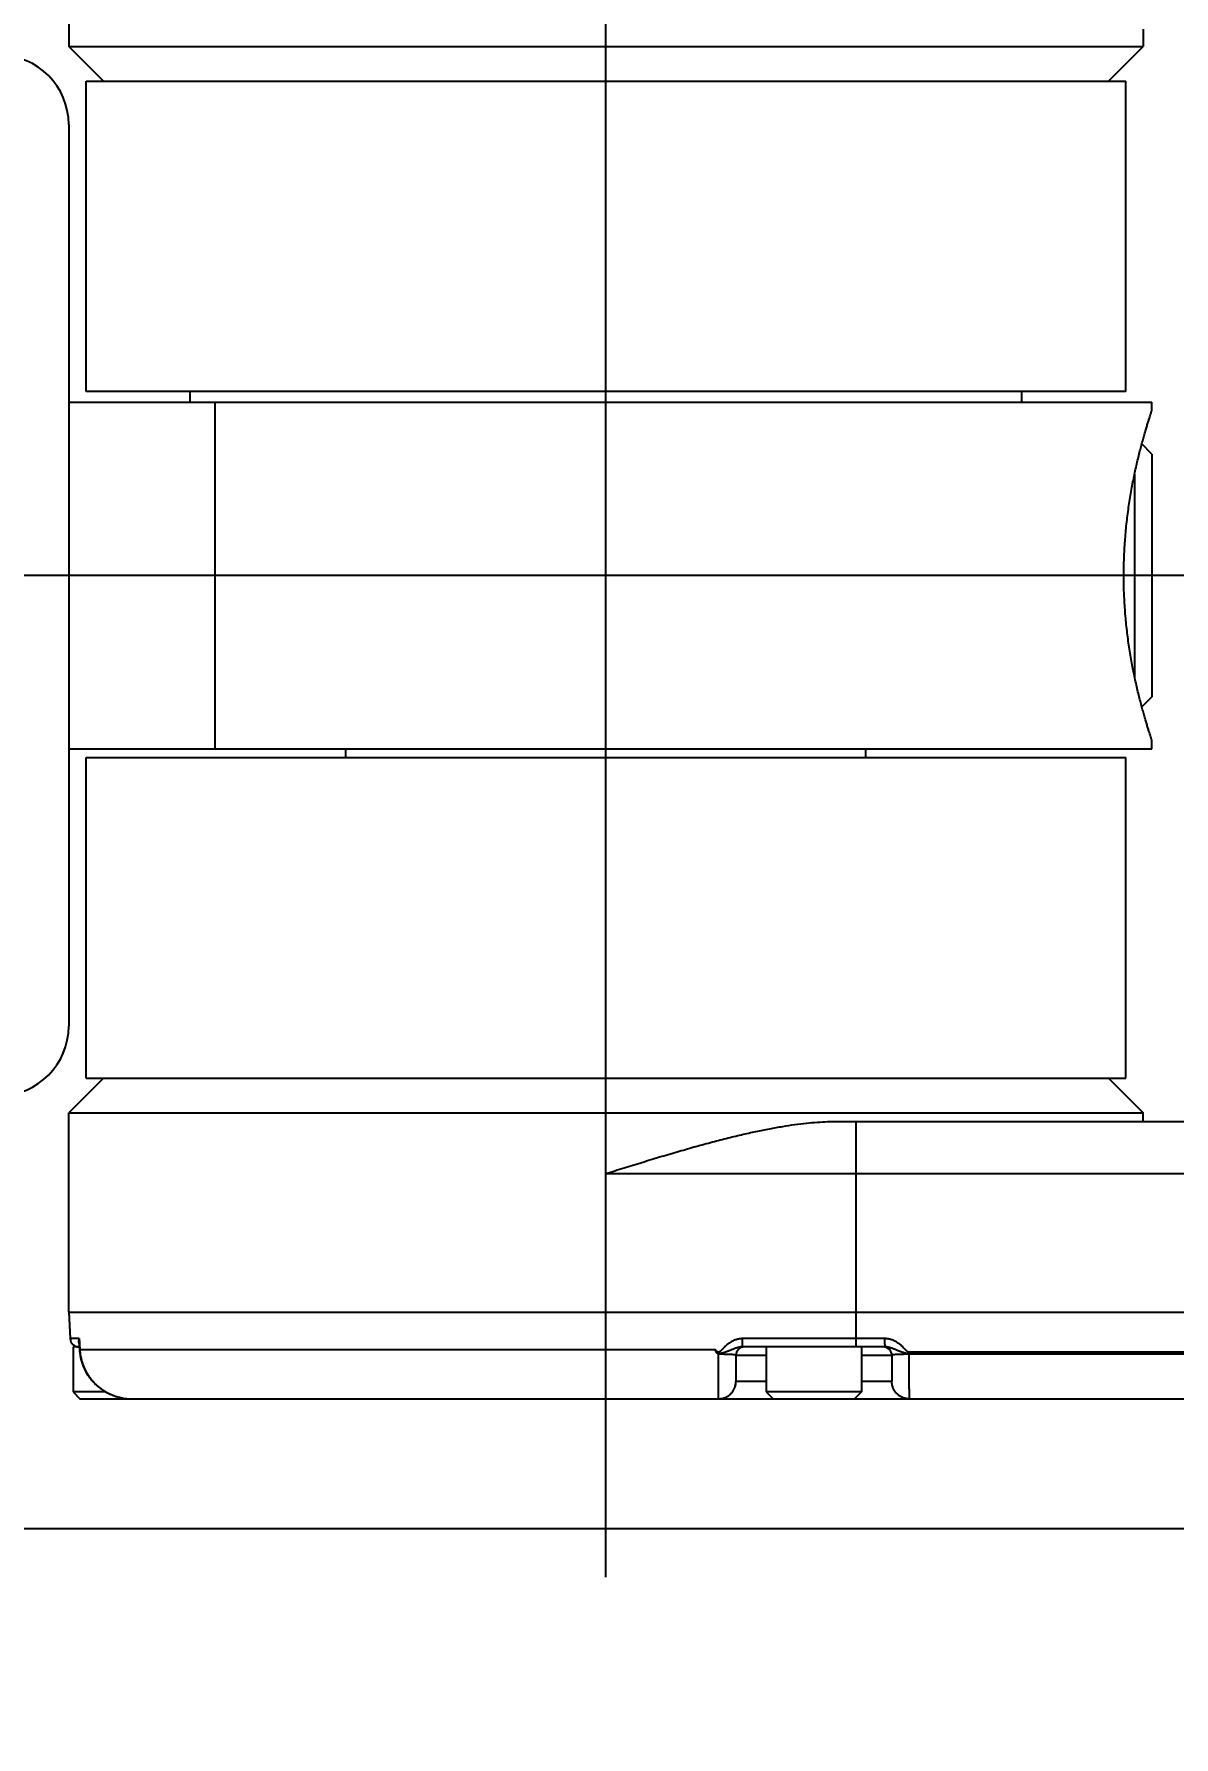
# Model space of a CAD drawing. Extents: x 0 to 3364, y 0 to 2376.
# Drawn here: x 1440.5 to 1506.3, y 346.8 to 445.1 of the extents above; entities that cross this region are included whole.
import ezdxf

# ---------------------------------------------------------------- set-up
doc = ezdxf.new("R2010")
doc.units = 0
doc.header["$LTSCALE"] = 185.02
doc.header["$PDMODE"] = 3
doc.header["$PDSIZE"] = 0.3125
doc.linetypes.add('CENTER', pattern=[0.6, 0.375, -0.075, 0.075, -0.075])
doc.layers.get('0').update_dxf_attribs({"linetype": 'CONTINUOUS'})
doc.layers.get('DEFPOINTS').update_dxf_attribs({"linetype": 'CONTINUOUS'})
doc.layers.add('95_ALL_DIM', color=7, linetype='CONTINUOUS')
doc.layers.add('DEFAULT_1', color=7, linetype='CENTER')
doc.styles.get("Standard").update_dxf_attribs({"font": 'txt', "width": 0.8})
doc.dimstyles.new('DIMSTYLE_1', dxfattribs={"dimtxt": 16, "dimasz": 6, "dimexe": 0.18, "dimexo": 0.0625, "dimgap": 0.09, "dimtad": 1, "dimdec": 3, "dimdsep": 46, "dimtxsty": 'Standard', "dimblk": 'OPEN', "dimblk1": 'OPEN', "dimblk2": 'OPEN', "dimcen": 0.09, "dimadec": 0, "dimazin": 0, "dimtp": 0.3, "dimtm": 0.3, "dimtfac": 1, "dimtdec": 3, "dimtofl": 0, "dimtmove": 0, "dimatfit": 3, "dimldrblk": 'OPEN', "dimfxl": 1, "dimtolj": 1, "dimarcsym": 0})
doc.dimstyles.new('DIMSTYLE_8', dxfattribs={"dimtxt": 14, "dimasz": 6, "dimexe": 0.18, "dimexo": 0.0625, "dimgap": 0.09, "dimtad": 1, "dimdec": 3, "dimdsep": 46, "dimtxsty": 'Standard', "dimblk": 'OPEN', "dimblk1": 'OPEN', "dimblk2": 'OPEN', "dimcen": 0.09, "dimadec": 0, "dimazin": 0, "dimtol": 1, "dimtp": 0.05, "dimtm": 0.05, "dimtfac": 1, "dimtdec": 3, "dimtofl": 0, "dimtmove": 0, "dimatfit": 3, "dimldrblk": 'OPEN', "dimfxl": 1, "dimtolj": 1, "dimarcsym": 0})

# ---------------------------------------------------------------- blocks, each defined once
blk = doc.blocks.new('_OPEN')
at = {"color": 0, "linetype": 'ByBlock'}
for p, q in [((0, 0), (-1, 0.233)), ((-1, -0.233), (0, 0)), ((-1, 0), (0, 0))]:
    blk.add_line(p, q, dxfattribs=at)
blk = doc.blocks.new('*D43')
at = {"layer": '95_ALL_DIM', "color": 0, "transparency": 16777216}
for p, q in [((1358.024, 419.843), (1358.024, 425.843)), ((1819.461, 413.843), (1357.844, 413.843)), ((1733.461, 358.843), (1357.844, 358.843)), ((1358.024, 352.843), (1358.024, 346.843))]:
    blk.add_line(p, q, dxfattribs=at)
at = {"layer": 'DEFPOINTS', "color": 0, "transparency": 16777216}
for p in [(1358.024, 413.843), (1819.524, 413.843), (1733.524, 358.843)]:
    blk.add_point(p, dxfattribs=at)
at = {"layer": '95_ALL_DIM', "color": 0, "transparency": 16777216, "xscale": 6, "yscale": 6, "zscale": 6}
for p, rotation in [((1358.024, 413.843), 270), ((1358.024, 358.843), 90)]:
    blk.add_blockref('_OPEN', p, dxfattribs=dict(at, rotation=rotation))
at = {"layer": '95_ALL_DIM', "color": 0, "transparency": 16777216, "insert": (1350.934, 396.469), "char_height": 14, "attachment_point": 5, "rotation": 90}
blk.add_mtext('\\A1;55±0.05', dxfattribs=at)
blk = doc.blocks.new('*D45')
at = {"layer": '95_ALL_DIM', "color": 0, "transparency": 16777216}
for p, q in [((1731.461, 468.843), (1316.344, 468.843)), ((1316.524, 462.843), (1316.524, 364.843)), ((1733.461, 358.843), (1316.344, 358.843))]:
    blk.add_line(p, q, dxfattribs=at)
at = {"layer": 'DEFPOINTS', "color": 0, "transparency": 16777216}
for p in [(1731.524, 468.843), (1316.524, 358.843), (1733.524, 358.843)]:
    blk.add_point(p, dxfattribs=at)
at = {"layer": '95_ALL_DIM', "color": 0, "transparency": 16777216, "xscale": 6, "yscale": 6, "zscale": 6}
for p, rotation in [((1316.524, 468.843), 90), ((1316.524, 358.843), 270)]:
    blk.add_blockref('_OPEN', p, dxfattribs=dict(at, rotation=rotation))
at = {"layer": '95_ALL_DIM', "color": 0, "transparency": 16777216, "insert": (1308.434, 416.053), "char_height": 16, "attachment_point": 5, "rotation": 90}
blk.add_mtext('\\A1;110', dxfattribs=at)

msp = doc.modelspace()

# ---------------------------------------------------------------- linework, layer by layer
for p, q in [((1442.5239, 456.3432), (1442.5239, 444.3432)), ((1504.5239, 445.3432), (1504.5239, 444.3432)), ((1444.5239, 442.3432), (1442.5239, 444.3432)), ((1442.5239, 444.3432), (1504.5239, 444.3432)), ((1502.5239, 442.3432), (1504.5239, 444.3432)), ((1443.5239, 424.4432), (1443.5239, 442.3432)), ((1443.5239, 442.3432), (1503.5239, 442.3432)), ((1503.5239, 424.4432), (1503.5239, 442.3432)), ((1442.5239, 439.8432), (1442.5239, 387.8432)), ((1503.5239, 424.4432), (1443.5239, 424.4432)), ((1449.5239, 423.8432), (1449.5239, 424.4432)), ((1497.5239, 423.8432), (1497.5239, 424.4432)), ((1442.5239, 423.8432), (1505.0239, 423.8432)), ((1450.9839, 403.8432), (1450.9839, 423.8432)), ((1505.0239, 423.3432), (1505.0239, 423.8432)), ((1505.0239, 420.8432), (1504.4446, 421.4226)), ((1505.0239, 420.8432), (1505.0239, 406.8432)), ((1504.0239, 419.675), (1504.0239, 408.0114)), ((1505.0239, 406.8432), (1504.4446, 406.2639)), ((1442.5239, 403.8432), (1505.0239, 403.8432)), ((1458.5239, 403.3432), (1458.5239, 403.8432)), ((1488.5239, 403.3432), (1488.5239, 403.8432)), ((1505.0239, 403.8432), (1505.0239, 404.3432)), ((1443.5239, 384.8432), (1443.5239, 403.3432)), ((1443.5239, 403.3432), (1503.5239, 403.3432)), ((1503.5239, 384.8432), (1503.5239, 403.3432)), ((1444.5239, 384.8432), (1442.5239, 382.8432)), ((1443.5239, 384.8432), (1503.5239, 384.8432)), ((1502.5239, 384.8432), (1504.5239, 382.8432)), ((1442.5239, 371.3432), (1442.5239, 382.8432)), ((1442.5239, 382.8432), (1504.5239, 382.8432)), ((1486.828, 382.3432), (1531.5239, 382.3432)), ((1487.9602, 371.3432), (1487.9602, 382.3432)), ((1504.5239, 382.3432), (1504.5239, 382.8432)), ((1473.5239, 366.3432), (1473.5239, 379.3432)), ((1473.5239, 379.3432), (1510.9345, 379.3432)), ((1442.5239, 371.3432), (1442.6039, 369.8171)), ((1442.5239, 371.3432), (1659.0239, 371.3432)), ((1487.9594, 369.3432), (1487.9594, 371.3432)), ((1443.1307, 369.8171), (1442.6039, 369.8171)), ((1442.7739, 369.3432), (1442.7739, 366.7432)), ((1443.139, 369.3432), (1442.7739, 369.3432)), ((1443.1253, 369.6), (1443.1474, 369.1853)), ((1481.4078, 369.3432), (1481.4078, 369.8171)), ((1489.6242, 369.8171), (1481.4078, 369.8171)), ((1489.6304, 369.3432), (1481.4078, 369.3432)), ((1482.7739, 369.3432), (1482.7739, 366.7432)), ((1488.2739, 369.3432), (1488.2739, 366.7432)), ((1443.1644, 369.1862), (1443.1474, 369.1853)), ((1443.1644, 369.1862), (1479.8254, 369.1862)), ((1480.0239, 366.3477), (1480.0239, 368.9147)), ((1481.0239, 368.8432), (1481.0239, 367.3462)), ((1482.7739, 368.8432), (1481.0239, 368.8432)), ((1490.0239, 368.8432), (1488.2739, 368.8432)), ((1490.0239, 368.8432), (1490.0239, 367.3446)), ((1543.6438, 369.0379), (1491.0013, 369.0379)), ((1543.6485, 368.9537), (1491.0016, 368.9537)), ((1543.6515, 368.9147), (1491.0018, 368.9147)), ((1442.7739, 366.7432), (1443.1739, 366.3432)), ((1444.6649, 366.7432), (1442.7739, 366.7432)), ((1445.2079, 366.503), (1445.2073, 366.5012)), ((1482.7739, 367.3432), (1481.0248, 367.3432)), ((1482.7739, 366.7432), (1483.1739, 366.3432)), ((1488.2739, 366.7432), (1482.7739, 366.7432)), ((1488.2739, 366.7432), (1487.8739, 366.3432)), ((1490.0235, 367.3432), (1488.2739, 367.3432)), ((1490.0239, 367.3446), (1490.0235, 367.3432)), ((1443.1739, 366.3432), (1543.389, 366.3432)), ((1491.0231, 366.3453), (1491.0234, 366.3432))]:
    msp.add_line(p, q)
for points in [[(1443.1474, 369.1853), (1443.1502, 369.14), (1443.1552, 369.0772), (1443.1615, 369.0145), (1443.1691, 368.952), (1443.1781, 368.8896), (1443.1884, 368.8274), (1443.2, 368.7655), (1443.2129, 368.7038), (1443.2272, 368.6423), (1443.2427, 368.5812), (1443.2596, 368.5204), (1443.2777, 368.4599), (1443.2971, 368.3998), (1443.3178, 368.3402), (1443.3398, 368.2809), (1443.363, 368.2222), (1443.3875, 368.1639), (1443.4133, 368.1061), (1443.4402, 368.0488), (1443.4684, 367.9922), (1443.4978, 367.9361), (1443.5283, 367.8806), (1443.5601, 367.8257), (1443.593, 367.7715), (1443.6271, 367.718), (1443.6624, 367.6652), (1443.6987, 367.6131), (1443.7362, 367.5618), (1443.7748, 367.5113), (1443.8144, 367.4616), (1443.8552, 367.4127), (1443.8969, 367.3646), (1443.9397, 367.3174), (1443.9835, 367.2711), (1444.0284, 367.2257), (1444.0741, 367.1813), (1444.1209, 367.1378), (1444.1686, 367.0953), (1444.2171, 367.0537), (1444.2666, 367.0132), (1444.317, 366.9737), (1444.3682, 366.9353), (1444.4202, 366.8979), (1444.4731, 366.8616), (1444.5267, 366.8265), (1444.5811, 366.7924), (1444.6362, 366.7595), (1444.6921, 366.7277), (1444.7486, 366.6972), (1444.8058, 366.6678), (1444.8636, 366.6395), (1444.922, 366.6125), (1444.981, 366.5868), (1445.0406, 366.5622), (1445.1007, 366.539), (1445.1613, 366.5169), (1445.2073, 366.5012)], [(1445.2073, 366.5012), (1445.2436, 366.4893), (1445.2984, 366.4723), (1445.3534, 366.4564), (1445.4086, 366.4415), (1445.464, 366.4276), (1445.5196, 366.4148), (1445.5752, 366.4031), (1445.631, 366.3924), (1445.6869, 366.3827), (1445.7429, 366.3741), (1445.7989, 366.3666), (1445.8549, 366.3601), (1445.911, 366.3547), (1445.967, 366.3503), (1446.023, 366.347), (1446.079, 366.3447), (1446.1349, 366.3435), (1446.1728, 366.3432)], [(1481.0248, 367.3432), (1481.0246, 367.3433), (1481.0244, 367.3434), (1481.0243, 367.3436), (1481.0242, 367.3438), (1481.0241, 367.3441), (1481.024, 367.3445), (1481.0239, 367.345), (1481.0239, 367.3456), (1481.0239, 367.3462)]]:
    msp.add_lwpolyline(points)
for centre, radius, start, end in [((1438.5239, 439.8432), 4, 0, 90), ((1438.5239, 387.8432), 4, 270, 360), ((1443.1032, 369.8432), 0.5, 183, 270), ((1481.5239, 368.8432), 0.5, 89.999969, 180), ((1489.5239, 368.8432), 0.5, 0, 90)]:
    msp.add_arc(centre, radius, start, end)
for points, start_tangent, end_tangent in [([(1505.0239, 404.3432), (1505.0194, 404.3569), (1505.0051, 404.4), (1504.9812, 404.4724), (1504.948, 404.5741), (1504.9057, 404.705), (1504.8547, 404.8651), (1504.7956, 405.054), (1504.729, 405.2712), (1504.6558, 405.5162), (1504.5767, 405.7885), (1504.4928, 406.087), (1504.4052, 406.4105), (1504.3151, 406.7577), (1504.2238, 407.1269), (1504.1324, 407.5166), (1504.0423, 407.9246), (1503.9546, 408.349), (1503.8707, 408.7879), (1503.7914, 409.2392), (1503.7177, 409.7011), (1503.6505, 410.1718), (1503.5904, 410.6495), (1503.538, 411.133), (1503.4938, 411.621), (1503.458, 412.1124), (1503.431, 412.6063), (1503.413, 413.1018), (1503.4039, 413.5984), (1503.404, 414.0952), (1503.4132, 414.5918), (1503.4314, 415.0873), (1503.4585, 415.5812), (1503.4944, 416.0726), (1503.5387, 416.5605), (1503.5912, 417.0439), (1503.6514, 417.5215), (1503.7187, 417.992), (1503.7925, 418.4538), (1503.8718, 418.905), (1503.9559, 419.3437), (1504.0436, 419.7679), (1504.1337, 420.1757), (1504.2251, 420.565), (1504.3165, 420.934), (1504.4065, 421.2808), (1504.4941, 421.604), (1504.5779, 421.9021), (1504.6569, 422.174), (1504.7301, 422.4186), (1504.7965, 422.6354), (1504.8555, 422.8238), (1504.9063, 422.9835), (1504.9485, 423.114), (1504.9816, 423.2153), (1505.0054, 423.2873), (1505.0195, 423.3299), (1505.0239, 423.3432)], (-0.3155579, 0.9489063), (0.3155752, 0.9489006)), ([(1473.5239, 379.3432), (1474.5659, 379.667), (1475.602, 379.9863), (1476.6234, 380.2961), (1477.6245, 380.5923), (1478.6015, 380.8719), (1479.5509, 381.1319), (1480.4674, 381.3694), (1481.3451, 381.5818), (1482.1809, 381.7678), (1482.974, 381.927), (1483.7242, 382.0594), (1484.4321, 382.1654), (1485.0982, 382.2458), (1485.7217, 382.3014), (1486.2995, 382.3332), (1486.828, 382.3432)], (0.9548637, 0.2970443), (1, 0)), ([(1443.1307, 369.8171), (1443.1105, 369.7567), (1443.0984, 369.6979), (1443.0945, 369.6424), (1443.098, 369.5912), (1443.1081, 369.5448), (1443.1236, 369.504)], (-0.3710734, -0.9286035), (0.4257332, -0.9048487)), ([(1443.1307, 369.8171), (1443.1236, 369.6966), (1443.1253, 369.6)], (-0.1006904, -0.9949178), (0.0532736, -0.99858)), ([(1443.1236, 369.504), (1443.1311, 369.4892)], (0.4257368, -0.904847), (0.4817482, -0.8763097)), ([(1443.1236, 369.504), (1443.1308, 369.4973)], (0.7458355, -0.6661302), (0.7249308, -0.6888217)), ([(1443.1307, 369.8171), (1443.142, 369.606), (1443.1532, 369.3957), (1443.1644, 369.1862)], (0.0533005, -0.9985785), (0.0533027, -0.9985784)), ([(1481.4078, 369.8171), (1481.3156, 369.8134), (1481.2223, 369.8025), (1481.128, 369.7839), (1481.0327, 369.7575), (1480.9368, 369.7228), (1480.8403, 369.6794), (1480.7419, 369.6261), (1480.6454, 369.5643), (1480.5595, 369.5011), (1480.4873, 369.4418), (1480.4262, 369.3872), (1480.3738, 369.3374), (1480.3283, 369.292), (1480.2883, 369.251), (1480.2528, 369.214), (1480.2212, 369.1809), (1480.1927, 369.1515), (1480.1668, 369.1256), (1480.1431, 369.1031), (1480.1212, 369.084), (1480.101, 369.0683), (1480.0823, 369.0561), (1480.0653, 369.0473), (1480.0498, 369.0417), (1480.0358, 369.0387), (1480.0224, 369.038), (1480.0089, 369.0392), (1479.9946, 369.0427), (1479.9791, 369.0489), (1479.9621, 369.0582), (1479.9435, 369.071), (1479.9234, 369.0872), (1479.9019, 369.1068), (1479.8787, 369.1296), (1479.8534, 369.1559), (1479.8254, 369.1862)], (-1, 0.0000047), (-0.6748693, 0.7379373)), ([(1481.4078, 369.3432), (1481.354, 369.3414), (1481.2981, 369.3358), (1481.2399, 369.3263), (1481.1789, 369.3128), (1481.1144, 369.2951), (1481.0456, 369.273), (1480.9699, 369.2457), (1480.8888, 369.2143), (1480.8094, 369.1824), (1480.7356, 369.1527), (1480.6667, 369.1254), (1480.602, 369.1005), (1480.5412, 369.0779), (1480.4838, 369.0575), (1480.4298, 369.0391), (1480.3791, 369.0226), (1480.3313, 369.0081), (1480.2862, 368.9953), (1480.2435, 368.9843), (1480.2033, 368.975), (1480.1654, 368.9674), (1480.13, 368.9616), (1480.0974, 368.9576), (1480.0678, 368.9551), (1480.0405, 368.9539), (1480.0142, 368.9537), (1479.9872, 368.9547), (1479.9583, 368.9568)], (-1, 0.0000004), (-0.9957274, 0.0923409)), ([(1491.0013, 369.0379), (1490.9884, 369.0389), (1490.9743, 369.0421), (1490.9587, 369.048), (1490.9416, 369.0571), (1490.9229, 369.0695), (1490.9028, 369.0854), (1490.8811, 369.1046), (1490.8574, 369.1273), (1490.8315, 369.1534), (1490.8033, 369.1827), (1490.7719, 369.2156), (1490.7368, 369.2524), (1490.697, 369.2935), (1490.6515, 369.3389), (1490.5996, 369.3884), (1490.5391, 369.4426), (1490.4673, 369.5018), (1490.3814, 369.5652), (1490.284, 369.6277), (1490.1873, 369.6801), (1490.0917, 369.7232), (1489.9966, 369.7577), (1489.9021, 369.784), (1489.8084, 369.8025), (1489.7157, 369.8135), (1489.6242, 369.8171)], (-1, 0.0000925), (-1, 0.0000043)), ([(1489.6304, 369.3432), (1489.6291, 369.3534), (1489.6285, 369.3661), (1489.6279, 369.3837), (1489.6274, 369.4059), (1489.6269, 369.4326), (1489.6264, 369.4636), (1489.6259, 369.4984), (1489.6255, 369.5368), (1489.6252, 369.5783), (1489.6249, 369.6225), (1489.6246, 369.6689), (1489.6244, 369.7172), (1489.6243, 369.7667), (1489.6242, 369.8171)], (-1, -0.0000801), (-0.0006414, 0.9999998)), ([(1491.0016, 368.9537), (1490.9761, 368.9541), (1490.9485, 368.9557), (1490.9182, 368.9587), (1490.8852, 368.9632), (1490.8496, 368.9695), (1490.8118, 368.9774), (1490.7719, 368.987), (1490.7295, 368.9983), (1490.6846, 369.0114), (1490.6375, 369.0261), (1490.5876, 369.0425), (1490.5345, 369.0609), (1490.4779, 369.0815), (1490.4178, 369.1042), (1490.3545, 369.1289), (1490.2871, 369.156), (1490.2145, 369.1856), (1490.1363, 369.2173), (1490.0563, 369.2485), (1489.9837, 369.2748), (1489.9169, 369.2963), (1489.8542, 369.3135), (1489.7947, 369.3267), (1489.7377, 369.336), (1489.6831, 369.3414), (1489.6304, 369.3432)], (-1, 0.0002056), (-1, 0.0000018)), ([(1443.1644, 369.1862), (1443.1801, 368.9996), (1443.2076, 368.8144), (1443.2466, 368.6311), (1443.297, 368.4506), (1443.3588, 368.2735), (1443.4316, 368.1005), (1443.5151, 367.9323), (1443.6091, 367.7695), (1443.7133, 367.6128), (1443.8272, 367.4628), (1443.9504, 367.3201), (1444.0824, 367.1852), (1444.2228, 367.0588), (1444.371, 366.9412), (1444.5264, 366.8331), (1444.6885, 366.7348), (1444.8565, 366.6468), (1445.0299, 366.5694), (1445.2079, 366.503)], (0.0526843, -0.9986112), (0.9473982, -0.3200572)), ([(1479.9583, 368.9568), (1479.9428, 368.9681), (1479.9273, 368.9827), (1479.9122, 369.0006), (1479.8974, 369.0221), (1479.883, 369.0473), (1479.8688, 369.0764), (1479.8546, 369.1093), (1479.8402, 369.146), (1479.8254, 369.1862)], (-0.8439183, 0.5364718), (-0.3394618, 0.9406199)), ([(1480.0239, 368.9147), (1479.9908, 368.936), (1479.9583, 368.9568)], (-0.8392383, 0.5437638), (-0.8437783, 0.5366919)), ([(1481.0239, 368.8432), (1481.0211, 368.8522), (1481.0125, 368.8601), (1480.9983, 368.8673), (1480.9786, 368.8736), (1480.9535, 368.8793), (1480.9233, 368.8844), (1480.888, 368.8889), (1480.8479, 368.8929), (1480.8033, 368.8965), (1480.7544, 368.8997), (1480.7015, 368.9025), (1480.6448, 368.9049), (1480.5847, 368.9071), (1480.5215, 368.9089), (1480.4555, 368.9105), (1480.3873, 368.9118), (1480.3169, 368.9128), (1480.2449, 368.9136), (1480.1717, 368.9142), (1480.0978, 368.9145), (1480.0239, 368.9147)], (-0.0000468, 1), (-1, 0.0000013)), ([(1491.0018, 368.9147), (1490.9289, 368.9145), (1490.8562, 368.9141), (1490.7843, 368.9135), (1490.7136, 368.9126), (1490.6448, 368.9115), (1490.5779, 368.9102), (1490.5135, 368.9086), (1490.4517, 368.9067), (1490.393, 368.9045), (1490.3378, 368.9021), (1490.2862, 368.8993), (1490.2385, 368.8961), (1490.195, 368.8925), (1490.156, 368.8885), (1490.1217, 368.884), (1490.0923, 368.8789), (1490.068, 368.8733), (1490.0488, 368.867), (1490.035, 368.8599), (1490.0267, 368.852), (1490.0239, 368.8432)], (-0.9999996, -0.0009042), (-0.0000145, -1)), ([(1491.0016, 368.9537), (1491.0015, 368.9815), (1491.0014, 369.0096), (1491.0013, 369.0379)], (-0.0050664, 0.9999872), (-0.0011714, 0.9999993)), ([(1491.0016, 368.9537), (1491.0017, 368.9342), (1491.0018, 368.9147)], (0.005065, -0.9999872), (0.0032279, -0.9999948)), ([(1491.0018, 368.9147), (1491.002, 368.7281), (1491.0024, 368.5439), (1491.0028, 368.363), (1491.0033, 368.1859), (1491.0039, 368.0135), (1491.0046, 367.8464), (1491.0053, 367.6852), (1491.0061, 367.5307), (1491.007, 367.3834), (1491.008, 367.2439), (1491.009, 367.1128), (1491.0101, 366.9906), (1491.0112, 366.8777), (1491.0124, 366.7747), (1491.0137, 366.682), (1491.0149, 366.5999), (1491.0162, 366.5287), (1491.0176, 366.4687), (1491.0189, 366.4203), (1491.0203, 366.3834), (1491.0217, 366.3584), (1491.0231, 366.3453)], (0.0010915, -0.9999994), (0.1920482, -0.9813855)), ([(1445.2079, 366.503), (1445.3667, 366.4541), (1445.5274, 366.414), (1445.6892, 366.3829), (1445.8513, 366.3607), (1446.0069, 366.3479)], (0.9473994, -0.3200538), (0.9984267, -0.0560727)), ([(1480.0239, 366.3477), (1480.1111, 366.3515), (1480.1976, 366.3628), (1480.2827, 366.3817), (1480.3659, 366.4079), (1480.4465, 366.4412), (1480.5239, 366.4815), (1480.5975, 366.5283), (1480.6667, 366.5813), (1480.731, 366.6401), (1480.7899, 366.7044), (1480.8431, 366.7735), (1480.8899, 366.8469), (1480.9302, 366.9242), (1480.9636, 367.0047), (1480.9898, 367.0878), (1481.0087, 367.1728), (1481.0201, 367.2592), (1481.0239, 367.3462)], (1, 0), (0, 1)), ([(1480.025, 366.3432), (1480.1121, 366.347), (1480.1986, 366.3584), (1480.2837, 366.3773), (1480.3669, 366.4035), (1480.4475, 366.4369), (1480.5249, 366.4772), (1480.5984, 366.5241), (1480.6676, 366.5772), (1480.7319, 366.6361), (1480.7909, 366.7004), (1480.844, 366.7696), (1480.8908, 366.8432), (1480.9311, 366.9206), (1480.9645, 367.0012), (1480.9907, 367.0844), (1481.0096, 367.1696), (1481.021, 367.2561), (1481.0248, 367.3432)], (1, 0), (0, 1)), ([(1491.0234, 366.3432), (1490.9362, 366.347), (1490.8498, 366.3584), (1490.7646, 366.3773), (1490.6814, 366.4035), (1490.6008, 366.4369), (1490.5234, 366.4772), (1490.4499, 366.5241), (1490.3807, 366.5772), (1490.3163, 366.6361), (1490.2574, 366.7004), (1490.2043, 366.7696), (1490.1574, 366.8432), (1490.1172, 366.9206), (1490.0838, 367.0012), (1490.0576, 367.0844), (1490.0387, 367.1696), (1490.0273, 367.2561), (1490.0235, 367.3432)], (-1, 0), (0, 1)), ([(1491.0231, 366.3453), (1490.936, 366.3492), (1490.8495, 366.3607), (1490.7644, 366.3796), (1490.6813, 366.4058), (1490.6007, 366.4392), (1490.5234, 366.4795), (1490.4499, 366.5264), (1490.3808, 366.5794), (1490.3165, 366.6383), (1490.2576, 366.7026), (1490.2046, 366.7717), (1490.1577, 366.8452), (1490.1175, 366.9225), (1490.0841, 367.003), (1490.0579, 367.0861), (1490.0391, 367.1712), (1490.0277, 367.2576), (1490.0239, 367.3446)], (-0.9999997, 0.000828), (0, 1)), ([(1446.0069, 366.3479), (1446.0144, 366.3475)], (0.9984267, -0.0560727), (0.9985645, -0.0535625)), ([(1446.0144, 366.3475), (1446.0511, 366.3457)], (0.9985645, -0.0535625), (0.9991514, -0.0411884)), ([(1446.0511, 366.3457), (1446.0712, 366.345)], (0.9991514, -0.0411884), (0.9994085, -0.0343886)), ([(1446.0712, 366.345), (1446.1002, 366.3441)], (0.9994085, -0.0343886), (0.9996971, -0.0246092)), ([(1446.1002, 366.3441), (1446.1272, 366.3436)], (0.9996971, -0.0246092), (0.9998802, -0.0154809)), ([(1446.1272, 366.3436), (1446.1728, 366.3432)], (0.9998802, -0.0154809), (1, -0.0000033)), ([(1480.025, 366.3432), (1480.0239, 366.3477)], (-1, 0.0000146), (-0.000001, 1))]:
    msp.add_spline(points, degree=3, dxfattribs=dict(start_tangent=start_tangent, end_tangent=end_tangent))
at = {"layer": 'DEFAULT_1'}
for p, q in [((1473.5239, 379.3432), (1473.5239, 448.3432)), ((1823.5239, 413.8432), (1403.3315, 413.8432)), ((1473.5239, 356.0652), (1473.5239, 366.3432))]:
    msp.add_line(p, q, dxfattribs=at)

# ---------------------------------------------------------------- dimensions: what is measured, and where the dimension line sits
at = {"layer": '95_ALL_DIM'}
for base, p1, p2, angle, dimstyle, picture, middle in [((1316.5239, 358.8432), (1731.5239, 468.8432), (1733.5239, 358.8432), 270, 'DIMSTYLE_1', '*D45', (1316.5239, 416.053)), ((1358.0239, 413.8432), (1733.5239, 358.8432), (1819.5239, 413.8432), 90, 'DIMSTYLE_8', '*D43', (1358.0239, 396.4693))]:
    dim = msp.add_linear_dim(base=base, p1=p1, p2=p2, angle=angle, dimstyle=dimstyle, dxfattribs=at)
    dim.commit()
    dim.dimension.update_dxf_attribs({"geometry": picture, "text_midpoint": middle, "dimtype": 160})

doc.saveas('drawing.dxf')
